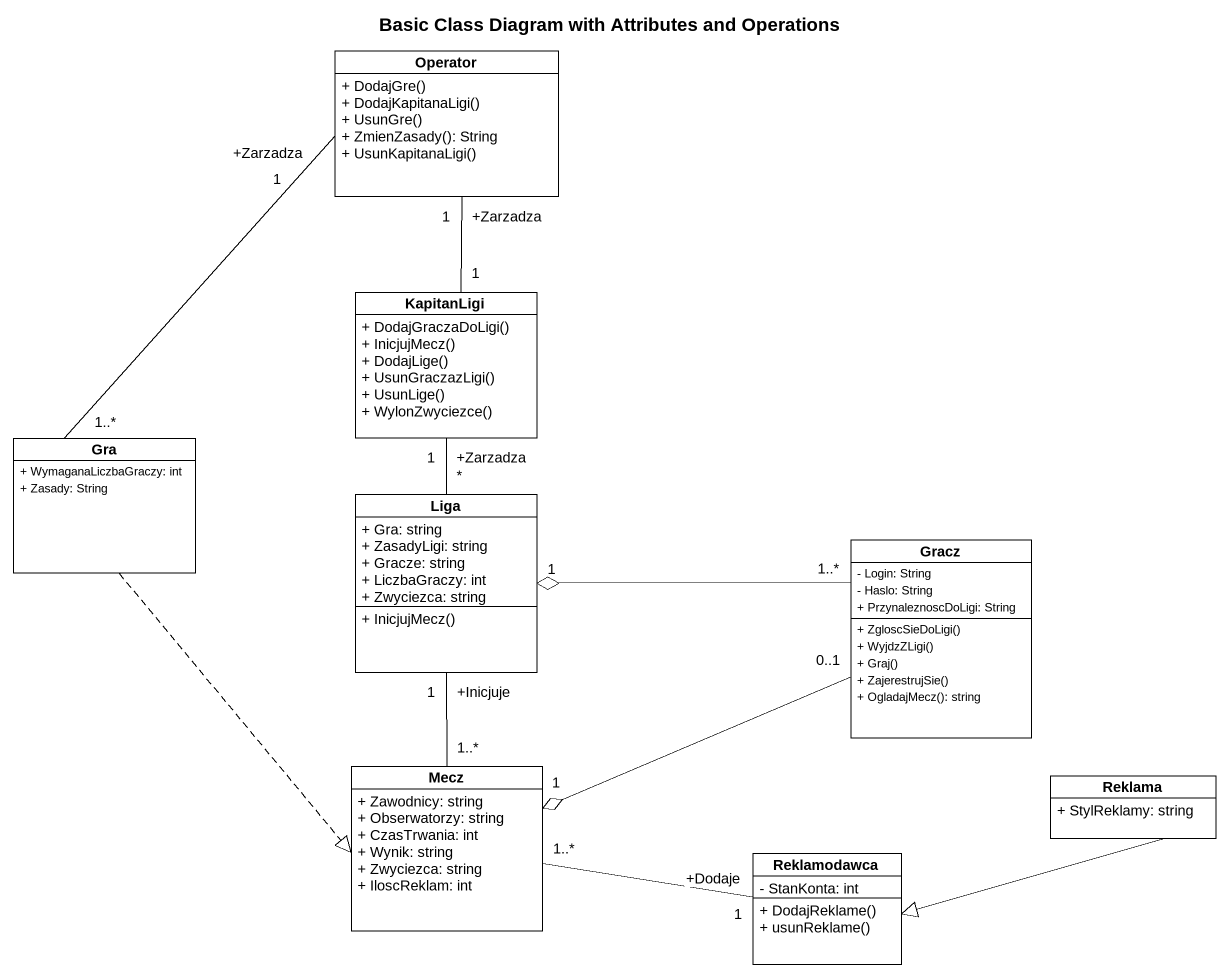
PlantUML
@startuml
title Basic Class Diagram with Attributes and Operations
hide circle
hide empty members
skinparam classAttributeIconSize 0
class Operator {
  + DodajGre()
  + DodajKapitanaLigi()
  + UsunGre()
  + ZmienZasady(): String
  + UsunKapitanaLigi()
}
class KapitanLigi {
  + DodajGraczaDoLigi()
  + InicjujMecz()
  + DodajLige()
  + UsunGraczazLigi()
  + UsunLige()
  + WylonZwyciezce()
}
class Gra {
  + WymaganaLiczbaGraczy: int
  + Zasady: String
}
class Liga {
  + Gra: string
  + ZasadyLigi: string
  + Gracze: string
  + LiczbaGraczy: int
  + Zwyciezca: string
  + InicjujMecz()
}
class Gracz {
  - Login: String
  - Haslo: String
  + PrzynaleznoscDoLigi: String
  + ZgloscSieDoLigi()
  + WyjdzZLigi()
  + Graj()
  + ZajerestrujSie()
  + OgladajMecz(): string
}
class Mecz {
  + Zawodnicy: string
  + Obserwatorzy: string
  + CzasTrwania: int
  + Wynik: string
  + Zwyciezca: string
  + IloscReklam: int
}
class Reklama {
  + StylReklamy: string
}
class Reklamodawca {
  - StanKonta: int
  + DodajReklame()
  + usunReklame()
}
Operator "+Zarzadza\n1" -- "1" KapitanLigi
Operator "+Zarzadza\n1" -- "1..*" Gra
KapitanLigi "+Zarzadza\n1" -- "*" Liga
Gra ..|> Mecz
Liga "+Inicjuje\n1" -- "1..*" Mecz
Gracz "1..*" -left-o "1" Liga
Gracz "0..1" -left-o "1" Mecz
Reklama -left-|> Reklamodawca
Reklamodawca "+Dodaje\n1" -left- "1..*" Mecz
@enduml
